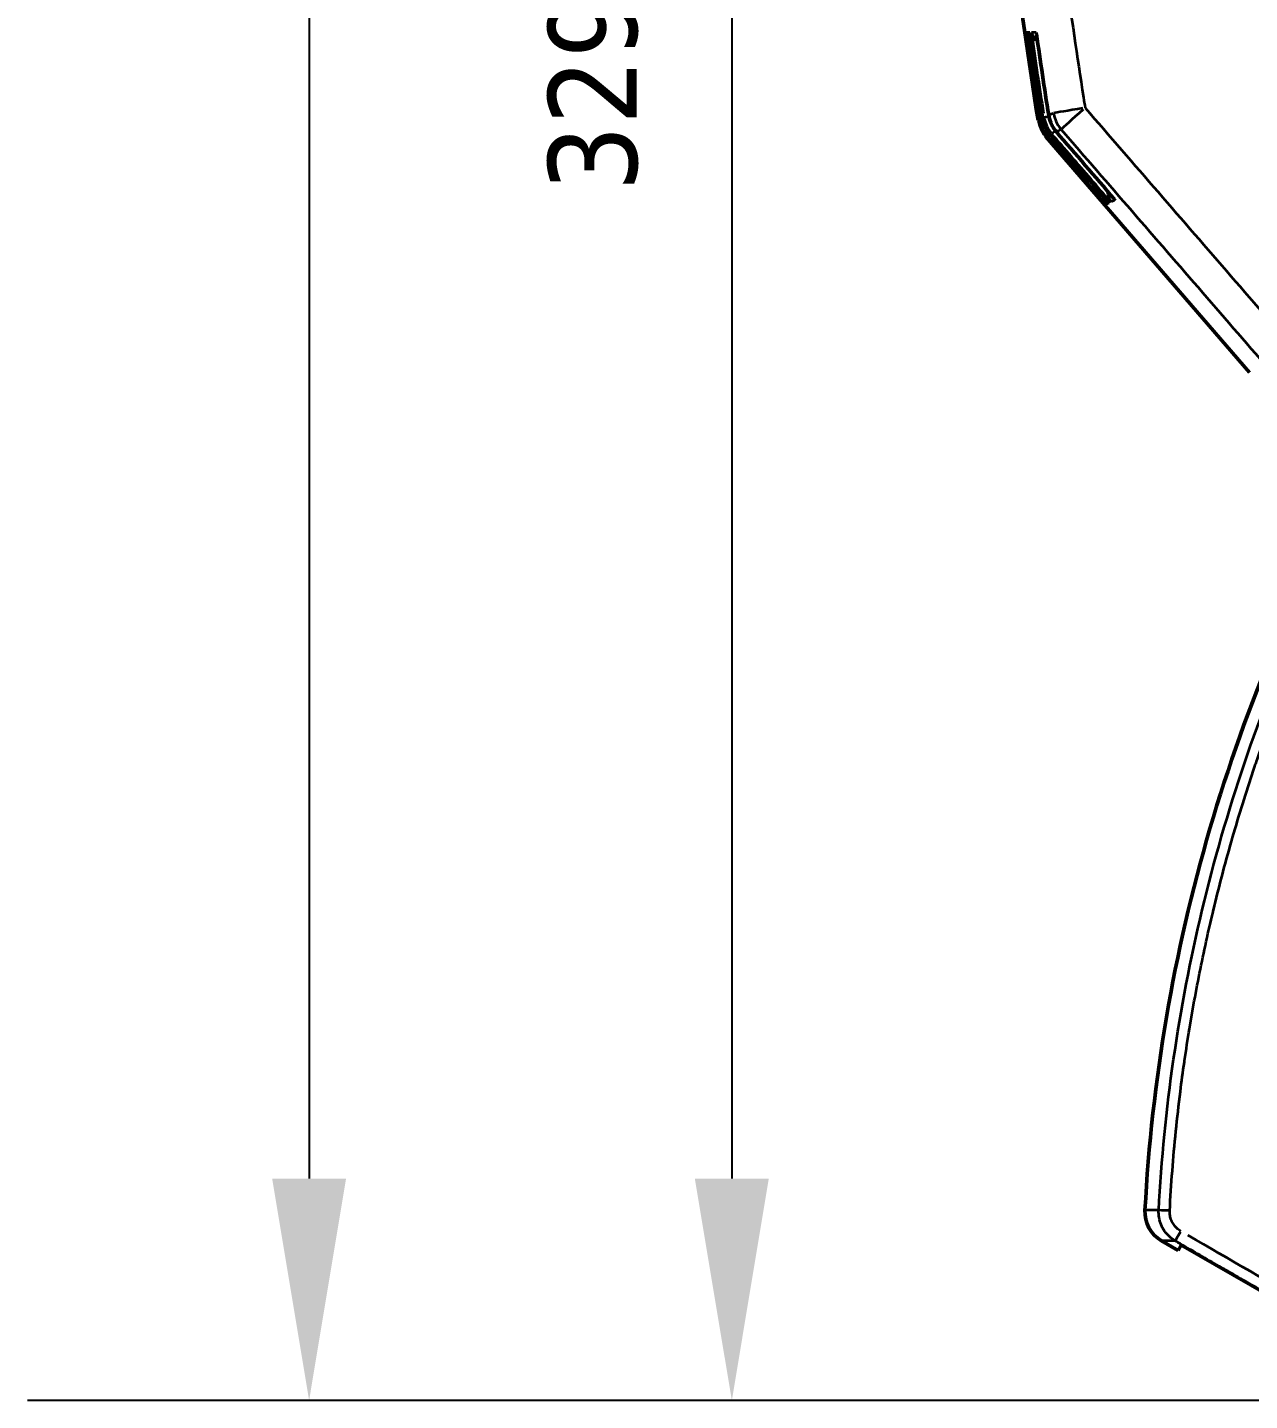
# Model space of a CAD drawing. Header units: millimetres. Extents: x 40 to 2195, y 40 to 1687.
# Drawn here: x 909.8 to 1020, y 679.8 to 803.5 of the extents above; entities that cross this region are included whole.
import ezdxf

# ---------------------------------------------------------------- set-up
doc = ezdxf.new("R2010")
doc.units = ezdxf.units.MM
doc.header["$LTSCALE"] = 8
for name, color, linetype, lineweight in [('Dimension (ISO)', 7, 'Continuous', 25), ('Visible (ISO)', 7, 'Continuous', 50), ('Visible Narrow (ISO)', 7, 'Continuous', 35)]:
    doc.layers.add(name, color=color, linetype=linetype, lineweight=lineweight)
doc.styles.add('Note Text (ANSI)', font='tahoma.ttf')
doc.dimstyles.new('Default (ISO)', dxfattribs={"dimscale": 8, "dimtxt": 1, "dimasz": 2.5, "dimexe": 3.175, "dimexo": 0, "dimgap": 0.762, "dimtad": 1, "dimrnd": 1e-08, "dimzin": 0, "dimdsep": 46, "dimtxsty": 'Note Text (ANSI)', "dimcen": 0.09, "dimdle": 10, "dimclrd": 1, "dimclre": 1, "dimclrt": 1, "dimazin": 0, "dimtfac": 3.5052, "dimtmove": 0, "dimatfit": 3, "dimfxl": 1, "dimtolj": 1, "dimtzin": 0, "dimlwd": -1, "dimlwe": -1, "dimarcsym": 0})

# ---------------------------------------------------------------- blocks, each defined once
blk = doc.blocks.new('*D6')
at = {"layer": 'Defpoints', "color": 0, "transparency": 16777216}
for p in [(1046.17, 1047.24), (935.17, 679.76), (1030.35, 679.76)]:
    blk.add_point(p, dxfattribs=at)
at = {"layer": 'Dimension (ISO)', "color": 1, "transparency": 16777216}
for p, q in [((1046.17, 1047.24), (909.77, 1047.24)), ((935.17, 1027.24), (935.17, 699.76)), ((1030.35, 679.76), (909.77, 679.76))]:
    blk.add_line(p, q, dxfattribs=at)
for points in [[(931.84, 1027.24), (938.5, 1027.24), (935.17, 1047.24)], [(931.84, 699.76), (938.5, 699.76), (935.17, 679.76)]]:
    blk.add_solid(points, dxfattribs=at)
at = {"layer": 'Dimension (ISO)', "color": 1, "transparency": 16777216, "insert": (918.61, 807.9), "char_height": 8, "attachment_point": 1, "rotation": 90, "style": 'Note Text (ANSI)'}
blk.add_mtext('\\A1;367.48 mm [14.468 in]', dxfattribs=at)
blk = doc.blocks.new('*D7')
at = {"layer": 'Defpoints', "color": 0, "transparency": 16777216}
for p in [(1039.08, 1008.94), (973.29, 679.76), (1030.35, 679.76)]:
    blk.add_point(p, dxfattribs=at)
at = {"layer": 'Dimension (ISO)', "color": 1, "transparency": 16777216}
for p, q in [((1039.08, 1008.94), (947.89, 1008.94)), ((973.29, 988.94), (973.29, 699.76)), ((1030.35, 679.76), (947.89, 679.76))]:
    blk.add_line(p, q, dxfattribs=at)
for points in [[(969.95, 988.94), (976.62, 988.94), (973.29, 1008.94)], [(969.95, 699.76), (976.62, 699.76), (973.29, 679.76)]]:
    blk.add_solid(points, dxfattribs=at)
at = {"layer": 'Dimension (ISO)', "color": 1, "transparency": 16777216, "insert": (956.72, 788.75), "char_height": 8, "attachment_point": 1, "rotation": 90, "style": 'Note Text (ANSI)'}
blk.add_mtext('\\A1;329.18 mm [12.960 in]', dxfattribs=at)

msp = doc.modelspace()

# ---------------------------------------------------------------- linework, layer by layer
at = {"layer": 'Visible (ISO)'}
for p, q in [((1019.974, 772.425), (1001.599, 793.691)), ((1007.767, 788.09), (1007.767, 788.09)), ((1013.537, 693.287), (1012.04, 694.151)), ((1013.537, 693.287), (1013.815, 693.769)), ((1026.202, 686.617), (1013.815, 693.769))]:
    msp.add_line(p, q, dxfattribs=at)
for centre, radius, start, end in [((1452.186, 867.259), 457, 184.96188, 189.07484), ((1161.585, 688.897), 151.252, 150.45144, 176.96403)]:
    msp.add_arc(centre, radius, start, end, dxfattribs=at)
for centre, major_axis, ratio, start_param, end_param in [((1004.07, 795.748), (-2.905, -1.387), 0.9643795, 0.2578153, 0.2579626), ((1013.541, 696.749), (3, 0), 0.9998472, 3.0886772, 4.1887882)]:
    msp.add_ellipse(centre, major_axis=major_axis, ratio=ratio, start_param=start_param, end_param=end_param, dxfattribs=at)
for points, knots in [([(999.86, 802.698), (999.84, 802.731), (999.822, 802.764), (999.76, 802.892), (999.736, 802.981), (999.722, 803.06), (999.72, 803.07), (999.718, 803.081), (999.718, 803.086)], [-0.04314834, -0.04314834, -0.04314834, -0.04314834, -0.031807518, -0.031807518, 0, 0, 0.002112485, 0.004222245, 0.004222245, 0.004222245, 0.004222245]), ([(999.805, 803.086), (999.806, 803.081), (999.807, 803.074), (999.808, 803.067), (999.808, 803.065)], [-0.1651529368, -0.1651529368, -0.1651529368, -0.1651529368, -0.1626416558, -0.1618262658, -0.1618262658, -0.1618262658, -0.1618262658]), ([(1000.233, 802.475), (1000.229, 802.479), (1000.224, 802.483), (1000.219, 802.488), (1000.199, 802.505), (1000.18, 802.523), (1000.161, 802.543), (1000.152, 802.552), (1000.143, 802.561), (1000.135, 802.571), (1000.117, 802.59), (1000.1, 802.61), (1000.084, 802.631), (1000.068, 802.652), (1000.053, 802.674), (1000.038, 802.696), (1000.023, 802.718), (1000.01, 802.741), (999.997, 802.764), (999.988, 802.78), (999.979, 802.796), (999.971, 802.813), (999.958, 802.84), (999.946, 802.868), (999.935, 802.896), (999.924, 802.925), (999.915, 802.954), (999.907, 802.983), (999.899, 803.012), (999.892, 803.041), (999.886, 803.071), (999.885, 803.076), (999.884, 803.081), (999.883, 803.087)], [0.50187267, 0.50187267, 0.50187267, 0.50187267, 0.51572661, 0.51572661, 0.51572661, 0.57276778, 0.57276778, 0.57276778, 0.6, 0.6, 0.6, 0.65411045, 0.65411045, 0.65411045, 0.70807638, 0.70807638, 0.70807638, 0.76226905, 0.76226905, 0.76226905, 0.8, 0.8, 0.8, 0.86286528, 0.86286528, 0.86286528, 0.92618733, 0.92618733, 0.92618733, 0.98934979, 0.98934979, 0.98934979, 0.99998521, 0.99998521, 0.99998521, 0.99998521]), ([(1000.147, 803.086), (1000.148, 803.075), (1000.15, 803.063), (1000.152, 803.048), (1000.152, 803.044), (1000.153, 803.04)], [-0.1590664133, -0.1590664133, -0.1590664133, -0.1590664133, -0.1547940627, -0.1547940627, -0.1534112781, -0.1534112781, -0.1534112781, -0.1534112781]), ([(1000.846, 802.356), (1000.761, 802.402), (1000.683, 802.459), (1000.533, 802.602), (1000.468, 802.687), (1000.369, 802.864), (1000.333, 802.956), (1000.308, 803.062), (1000.306, 803.074), (1000.303, 803.086)], [-0.11810504, -0.11810504, -0.11810504, -0.11810504, -0.08165863, -0.08165863, -0.0404852, -0.0404852, 0, 0, 0.00521711, 0.00521711, 0.00521711, 0.00521711]), ([(1001.683, 793.731), (1001.47, 793.978), (1001.295, 794.264), (1001.088, 794.775), (1001.027, 794.996), (1000.991, 795.219)], [0, 0, 0, 0, 0.09790403, 0.09790403, 0.16562789, 0.16562789, 0.16562789, 0.16562789]), ([(1002.001, 793.879), (1001.788, 794.126), (1001.613, 794.412), (1001.406, 794.924), (1001.345, 795.144), (1001.31, 795.367)], [0, 0, 0, 0, 0.09788987, 0.09788987, 0.16554892, 0.16554892, 0.16554892, 0.16554892]), ([(1002.555, 794.138), (1002.342, 794.385), (1002.168, 794.671), (1001.961, 795.183), (1001.9, 795.403), (1001.865, 795.625)], [0, 0, 0, 0, 0.09784269, 0.09784269, 0.16544691, 0.16544691, 0.16544691, 0.16544691]), ([(1007.199, 788.749), (1007.206, 788.702), (1007.214, 788.656), (1007.237, 788.499), (1007.253, 788.39), (1007.265, 788.294)], [-0.051983396, -0.051983396, -0.051983396, -0.051983396, -0.03705183, -0.03705183, -0.000002918, -0.000002918, -0.000002918, -0.000002918]), ([(1006.908, 787.552), (1006.905, 787.556), (1006.898, 787.564), (1006.891, 787.572), (1006.845, 787.629), (1006.807, 787.688), (1006.75, 787.801), (1006.73, 787.851), (1006.713, 787.904)], [-0.073527329, -0.073527329, -0.073527329, -0.073527329, -0.071471508, -0.06941546, -0.06941546, -0.039653863, -0.039653863, -0.017355762, -0.017355762, -0.017355762, -0.017355762]), ([(1007.068, 787.624), (1007.059, 787.635), (1007.05, 787.646), (1006.998, 787.717), (1006.96, 787.782), (1006.894, 787.931), (1006.868, 788.018), (1006.854, 788.109)], [-0.073074764, -0.073074764, -0.073074764, -0.073074764, -0.067117936, -0.067117936, -0.035912676, -0.035912676, -0.000001, -0.000001, -0.000001, -0.000001]), ([(1006.973, 787.603), (1006.975, 787.602), (1006.979, 787.596), (1006.984, 787.59), (1006.987, 787.588)], [0.0009339256, 0.0009339256, 0.0009339256, 0.0009339256, 0.0016386341, 0.0032768901, 0.0032768901, 0.0032768901, 0.0032768901]), ([(1007.467, 787.804), (1007.446, 787.831), (1007.427, 787.859), (1007.391, 787.917), (1007.374, 787.948), (1007.349, 788), (1007.34, 788.02), (1007.317, 788.079), (1007.304, 788.117), (1007.282, 788.199), (1007.273, 788.242), (1007.266, 788.288), (1007.266, 788.291), (1007.265, 788.294)], [0, 0, 0, 0, 0.1818223, 0.1818223, 0.3746517, 0.3746517, 0.5, 0.5, 0.7286754, 0.7286754, 0.9825956, 0.9825956, 1, 1, 1, 1])]:
    msp.add_open_spline(points, degree=3, knots=knots, dxfattribs=at)
for points in [[(1000.991, 795.219), (1000.574, 797.831), (1000.18, 800.446), (999.808, 803.065)], [(1001.31, 795.367), (1000.902, 797.921), (1000.517, 800.479), (1000.153, 803.04)], [(1001.865, 795.625), (1001.477, 798.063), (1001.109, 800.503), (1000.761, 802.946)], [(1006.973, 787.603), (1005.21, 789.646), (1003.446, 791.688), (1001.683, 793.731)], [(1007.274, 787.766), (1005.516, 789.803), (1003.758, 791.841), (1002.001, 793.879)], [(1007.767, 788.09), (1006.03, 790.106), (1004.292, 792.122), (1002.555, 794.138)], [(1006.827, 788.283), (1006.837, 788.222), (1006.846, 788.163), (1006.854, 788.109)], [(1007.274, 787.766), (1007.284, 787.754), (1007.294, 787.743), (1007.305, 787.731)]]:
    msp.add_open_spline(points, degree=3, dxfattribs=at)
at = {"layer": 'Visible Narrow (ISO)'}
for p, q in [((999.798, 803.086), (999.719, 803.086)), ((1000.719, 803.086), (1000.322, 803.086)), ((1000.909, 795.18), (1000.907, 795.179)), ((1001.06, 795.25), (1000.995, 795.22)), ((1001.601, 793.693), (1001.599, 793.691)), ((1006.981, 787.585), (1006.91, 787.553)), ((1007.289, 787.724), (1007.076, 787.628)), ((1011.718, 696.908), (1010.606, 696.908)), ((1013.214, 694.15), (1012.102, 694.151))]:
    msp.add_line(p, q, dxfattribs=at)
for radius, start, end in [(456.997, 188.12246, 189.02466), (456.91, 188.12377, 189.02174), (456.833, 188.1249, 189.0192), (456.571, 188.1289, 189.01058), (456.417, 188.13123, 189.00548), (455.981, 188.13785, 188.99107)]:
    msp.add_arc((1452.186, 867.259), radius, start, end, dxfattribs=at)
for centre, major_axis, ratio, start_param, end_param in [((1005.251, 796.295), (-2.963, -0.472), 0.0054923, 4.8193804, 6.1247206), ((1005.251, 796.295), (-2.266, -1.966), 0.0228769, 4.8116776, 6.124295), ((1001.897, 795.338), (-0.987, -0.158), 0.0000119, 5.8838361, 6.2585308), ((1004.07, 795.748), (-2.905, -1.387), 0.964378, 6.0331152, 6.5144134), ((1001.979, 795.376), (-0.987, -0.158), 0.0000122, 0.0010418, 0.019791), ((1004.147, 795.784), (-2.896, -1.393), 0.9655011, 6.0298731, 6.5116517), ((1002.051, 795.41), (-0.987, -0.158), 0.0000116, 5.5785351, 6.2187034), ((1001.897, 795.338), (-0.987, -0.158), 0.0000122, 5.7012452, 5.7014079), ((1004.23, 795.822), (-2.914, -1.382), 0.9632231, 6.0356619, 6.516841), ((1002.297, 795.524), (-0.988, -0.157), 0.0000124, 0.0023149, 0.0439793), ((1349.966, 957.24), (-349.059, -162.061), 0.0000231, 6.2274558, 6.2346612), ((1004.435, 795.918), (-2.86, -1.392), 0.9708484, 6.023696, 6.5076467), ((1002.442, 795.592), (-0.988, -0.157), 0.0000113, 5.3556343, 6.183185), ((1004.601, 795.995), (-2.896, -1.365), 0.9664293, 6.0371897, 6.5200165), ((1002.051, 795.41), (-0.988, -0.158), 0.0000116, 5.3328326, 5.3329471), ((1002.852, 795.782), (-0.988, -0.157), 0.0000127, 0.0035699, 0.0678252), ((1004.991, 796.177), (-2.855, -1.399), 0.9710535, 6.0211063, 6.5047095), ((1350.163, 957.041), (-349.257, -161.863), 0.0000687, 6.1946013, 6.2082107), ((1005.251, 796.295), (-1.264, 2.721), 0.9960112, 1.3218456, 1.8196478), ((1002.359, 794.346), (-0.757, -0.654), 0.0185589, 5.8841353, 6.2585035), ((1002.44, 794.384), (-0.757, -0.653), 0.0185466, 0.0010594, 0.0201344), ((1304.308, 1055.193), (-302.732, -261.476), 0.0070739, 0.0215777, 0.0285503), ((1002.359, 794.346), (-0.757, -0.654), 0.0185589, 5.7003905, 5.7005427), ((1002.513, 794.418), (-0.756, -0.654), 0.0185755, 5.5790657, 6.2187064), ((1002.758, 794.532), (-0.757, -0.653), 0.0185385, 0.0023134, 0.0439603), ((1304.423, 1055.151), (-302.916, -261.354), 0.014138, 0.0466581, 0.0536369), ((1002.513, 794.418), (-0.756, -0.654), 0.018576, 5.331808, 5.3318897), ((1002.904, 794.601), (-0.756, -0.655), 0.0185963, 5.3562017, 6.1832082), ((1003.312, 794.791), (-0.758, -0.653), 0.0185346, 0.0035191, 0.0668692), ((1350.652, 956.454), (-349.053, -162.763), 0.0000606, 6.1946501, 6.2082773), ((1356.248, 945.376), (-349.571, -157.347), 0.0000212, 6.2445065, 6.250951), ((1355.999, 945.953), (-349.322, -157.923), 0.0000899, 0.0585585, 0.0680986), ((1356.387, 945.099), (-349.482, -157.549), 0.0000362, 6.2100002, 6.225591), ((1012.779, 696.854), (-0.999, 0.053), 0.0169646, 4.7909158, 6.1881068), ((1013.776, 695.016), (-0.5, -0.866), 0.0069476, 4.7791198, 6.1957563), ((1017.706, 668.813), (-2056.598, 1189.375), 0.0087249, 4.7135231, 4.7190389)]:
    msp.add_ellipse(centre, major_axis=major_axis, ratio=ratio, start_param=start_param, end_param=end_param, dxfattribs=at)
for points, knots in [([(1009.1, 959.691), (1007.513, 952.112), (1006.124, 944.5), (1004.93, 936.853), (1004.918, 936.776), (1004.906, 936.698), (1004.894, 936.621), (1003.692, 928.895), (1002.69, 921.132), (1001.89, 913.348), (1001.743, 911.916), (1001.603, 910.484), (1001.47, 909.052), (1000.878, 902.692), (1000.422, 896.32), (1000.101, 889.939), (999.952, 886.987), (999.832, 884.032), (999.742, 881.076), (999.593, 876.208), (999.522, 871.336), (999.531, 866.464), (999.539, 861.989), (999.613, 857.514), (999.754, 853.041), (999.86, 849.689), (1000.003, 846.338), (1000.184, 842.989), (1000.506, 837.004), (1000.948, 831.025), (1001.508, 825.059), (1001.68, 823.231), (1001.863, 821.403), (1002.057, 819.577), (1002.85, 812.11), (1003.83, 804.667), (1004.996, 797.241), (1005.046, 796.926), (1005.096, 796.61), (1005.146, 796.295)], [0.00000116, 0.00000116, 0.00000116, 0.00000116, 0.14142464, 0.14142464, 0.14142464, 0.14285714, 0.14285714, 0.14285714, 0.28571429, 0.28571429, 0.28571429, 0.31198071, 0.31198071, 0.31198071, 0.42857143, 0.42857143, 0.42857143, 0.48253403, 0.48253403, 0.48253403, 0.57142857, 0.57142857, 0.57142857, 0.6530896, 0.6530896, 0.6530896, 0.71428571, 0.71428571, 0.71428571, 0.82363036, 0.82363036, 0.82363036, 0.85714286, 0.85714286, 0.85714286, 0.99417722, 0.99417722, 0.99417722, 0.99999877, 0.99999877, 0.99999877, 0.99999877]), ([(1000.147, 803.086), (1000.094, 803.086), (1000.046, 803.086), (999.958, 803.086), (999.918, 803.087), (999.883, 803.087)], [0.00000855, 0.00000855, 0.00000855, 0.00000855, 0.5, 0.5, 0.99999572, 0.99999572, 0.99999572, 0.99999572]), ([(1000.744, 803.086), (1000.744, 803.045), (1000.746, 803.006), (1000.752, 802.96), (1000.753, 802.952), (1000.755, 802.941), (1000.755, 802.937), (1000.76, 802.904), (1000.767, 802.874), (1000.775, 802.843), (1000.776, 802.839), (1000.777, 802.836)], [0.00001471, 0.00001471, 0.00001471, 0.00001471, 0.06865648, 0.06865648, 0.08333333, 0.08333333, 0.08984912, 0.08984912, 0.14711782, 0.14711782, 0.15426834, 0.15426834, 0.15426834, 0.15426834]), ([(1006.908, 787.552), (1006.317, 788.236), (1005.726, 788.92), (1004.545, 790.286), (1003.956, 790.969), (1002.778, 792.332), (1002.19, 793.012), (1001.602, 793.693)], [0, 0, 0, 0, 0.3333333, 0.3333333, 0.6666667, 0.6666667, 1, 1, 1, 1]), ([(1001.684, 793.73), (1002.274, 793.047), (1002.863, 792.364), (1003.453, 791.681), (1004.042, 790.998), (1004.632, 790.316), (1005.221, 789.633), (1005.81, 788.951), (1006.399, 788.269), (1006.987, 787.588)], [0, 0, 0, 0, 0.3333333, 0.3333333, 0.3333333, 0.6666667, 0.6666667, 0.6666667, 1, 1, 1, 1]), ([(1007.068, 787.624), (1006.476, 788.309), (1005.884, 788.992), (1004.703, 790.359), (1004.113, 791.041), (1002.934, 792.404), (1002.345, 793.085), (1001.757, 793.765)], [0, 0, 0, 0, 0.3333333, 0.3333333, 0.6666667, 0.6666667, 1, 1, 1, 1]), ([(1002.002, 793.879), (1002.59, 793.198), (1003.178, 792.516), (1003.767, 791.833), (1004.356, 791.15), (1004.946, 790.466), (1005.536, 789.782), (1006.126, 789.099), (1006.715, 788.415), (1007.305, 787.731)], [0, 0, 0, 0, 0.3333333, 0.3333333, 0.3333333, 0.6666667, 0.6666667, 0.6666667, 1, 1, 1, 1]), ([(1007.467, 787.804), (1006.874, 788.489), (1006.282, 789.173), (1005.099, 790.54), (1004.508, 791.223), (1003.327, 792.586), (1002.737, 793.267), (1002.148, 793.948)], [0, 0, 0, 0, 0.3333333, 0.3333333, 0.6666667, 0.6666667, 1, 1, 1, 1]), ([(1002.558, 794.139), (1003.148, 793.453), (1003.739, 792.768), (1004.919, 791.399), (1005.508, 790.715), (1006.686, 789.348), (1007.275, 788.665), (1007.863, 787.983)], [0, 0, 0, 0, 0.3333333, 0.3333333, 0.6666667, 0.6666667, 1, 1, 1, 1]), ([(1002.989, 794.341), (1005.112, 791.893), (1007.235, 789.446), (1011.48, 784.553), (1013.603, 782.106), (1017.848, 777.212), (1019.971, 774.766), (1022.093, 772.319)], [0, 0, 0, 0, 0.3333333, 0.3333333, 0.6666667, 0.6666667, 1, 1, 1, 1]), ([(1012.779, 696.871), (1012.842, 698.069), (1012.92, 699.264), (1013.104, 701.653), (1013.211, 702.847), (1013.452, 705.231), (1013.587, 706.422), (1013.848, 708.498), (1013.967, 709.384), (1014.101, 710.32), (1014.109, 710.37), (1014.392, 712.33), (1014.706, 714.236), (1015.409, 718.05), (1015.799, 719.958), (1016.374, 722.512), (1016.525, 723.164), (1016.692, 723.861), (1016.703, 723.907), (1017.211, 726.027), (1017.754, 728.092), (1018.921, 732.178), (1019.545, 734.199), (1020.294, 736.456), (1020.377, 736.704), (1020.507, 737.09), (1020.554, 737.228), (1021.068, 738.735), (1021.556, 740.099), (1022.583, 742.847), (1023.124, 744.232), (1024.247, 746.984), (1024.828, 748.352), (1025.529, 749.933), (1025.629, 750.157), (1026.212, 751.457), (1026.708, 752.527), (1027.725, 754.656), (1028.246, 755.715), (1029.313, 757.82), (1029.859, 758.865), (1030.787, 760.593), (1031.162, 761.279), (1031.543, 761.962)], [0, 0, 0, 0, 0.0527259, 0.0527259, 0.1055303, 0.1055303, 0.158349, 0.158349, 0.1977539, 0.1977539, 0.2, 0.2, 0.2849887, 0.2849887, 0.3706017, 0.3706017, 0.4, 0.4, 0.4020757, 0.4020757, 0.495775, 0.495775, 0.5885432, 0.5885432, 0.6, 0.6, 0.6063935, 0.6063935, 0.6697975, 0.6697975, 0.7348987, 0.7348987, 0.8, 0.8, 0.8107264, 0.8107264, 0.8624487, 0.8624487, 0.914186, 0.914186, 0.9658421, 0.9658421, 1, 1, 1, 1]), ([(1013.276, 694.15), (1013.085, 694.26), (1012.728, 694.522), (1012.292, 695.023), (1011.975, 695.607), (1011.794, 696.246), (1011.768, 696.688), (1011.78, 696.908)], [0.00000465, 0.00000465, 0.00000465, 0.00000465, 0.2, 0.4, 0.6, 0.8, 1, 1, 1, 1]), ([(1013.776, 695.03), (1013.648, 695.104), (1013.531, 695.19), (1013.424, 695.289), (1013.316, 695.388), (1013.218, 695.5), (1013.134, 695.621), (1013.05, 695.742), (1012.979, 695.873), (1012.923, 696.01), (1012.868, 696.146), (1012.827, 696.29), (1012.803, 696.434), (1012.779, 696.578), (1012.771, 696.724), (1012.779, 696.871)], [0.00000015, 0.00000015, 0.00000015, 0.00000015, 0.2, 0.2, 0.2, 0.4, 0.4, 0.4, 0.6, 0.6, 0.6, 0.8, 0.8, 0.8, 1, 1, 1, 1]), ([(1026.113, 686.739), (1025.074, 687.339), (1024.02, 687.947), (1022.644, 688.742), (1022.328, 688.924), (1022.012, 689.107), (1021.223, 689.562), (1020.431, 690.019), (1019.023, 690.832), (1018.412, 691.185), (1017.604, 691.651), (1017.418, 691.759), (1016.1, 692.52), (1014.934, 693.192), (1013.588, 693.97), (1013.432, 694.06), (1013.276, 694.15)], [0.00000009, 0.00000009, 0.00000009, 0.00000009, 0.25702263, 0.25702263, 0.33333333, 0.33333333, 0.33333333, 0.52368318, 0.52368318, 0.66666667, 0.66666667, 0.70929229, 0.70929229, 0.96652691, 0.96652691, 0.99999999, 0.99999999, 0.99999999, 0.99999999])]:
    msp.add_open_spline(points, degree=3, knots=knots, dxfattribs=at)
for points in [[(1000.744, 803.086), (1000.749, 803.038), (1000.755, 802.992), (1000.761, 802.946)], [(1005.146, 796.295), (1007.338, 793.767), (1011.723, 788.713), (1018.3, 781.132), (1022.684, 776.078), (1024.876, 773.551)], [(1007.685, 788.185), (1007.733, 788.113), (1007.792, 788.045), (1007.863, 787.983)], [(1007.767, 788.09), (1007.765, 788.093), (1007.762, 788.095), (1007.76, 788.098)], [(1007.767, 788.09), (1007.798, 788.054), (1007.83, 788.018), (1007.863, 787.983)], [(1011.78, 696.908), (1012.022, 701.461), (1012.921, 710.553), (1015.504, 724.028), (1019.313, 737.251), (1024.324, 750.094), (1028.432, 758.315), (1030.671, 762.325)]]:
    msp.add_open_spline(points, degree=3, dxfattribs=at)

# ---------------------------------------------------------------- dimensions: what is measured, and where the dimension line sits
at = {"layer": 'Dimension (ISO)', "color": 1, "true_color": 0xff0000}
for base, p1, angle, text, picture, middle in [((935.172, 679.756), (1046.169, 1047.24), 90, '<> mm [14.468 in]', '*D6', (935.172, 863.498)), ((973.285, 679.756), (1039.078, 1008.94), 270, '<> mm [12.960 in]', '*D7', (973.285, 844.348))]:
    dim = msp.add_linear_dim(base=base, p1=p1, p2=(1030.354, 679.756), angle=angle, text=text, dimstyle='Default (ISO)', override={"dimgap": 0.762, "dimdec": 2, "dimpost": '', "dimtol": 0, "dimlim": 0, "dimtp": 0, "dimtm": 0, "dimtdec": 2, "dimtofl": 0, "dimatfit": 1}, dxfattribs=at)
    dim.commit()
    dim.dimension.update_dxf_attribs({"geometry": picture, "text_midpoint": middle, "dimtype": 160})

doc.saveas('drawing.dxf')
